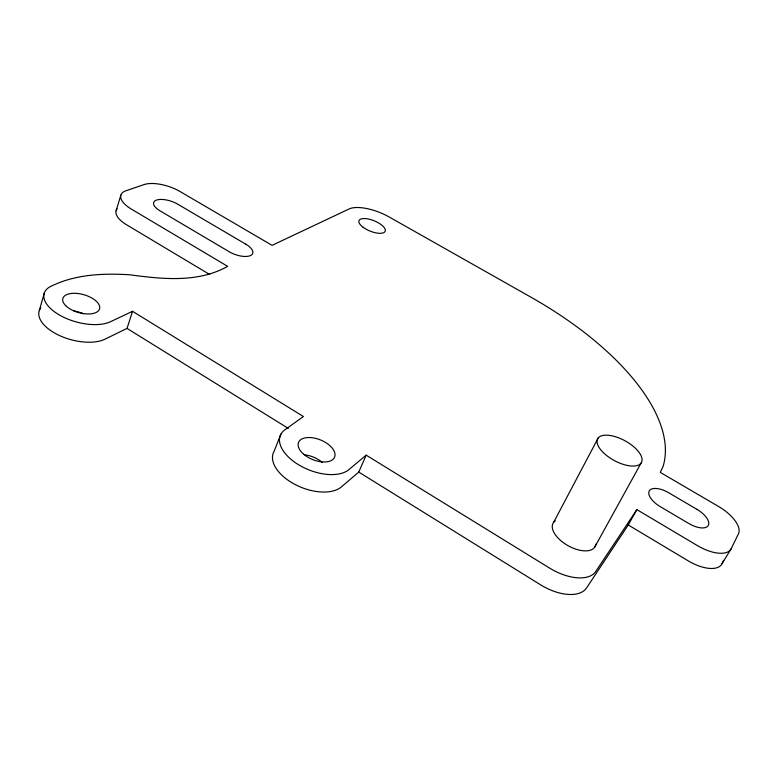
<?xml version="1.0" encoding="UTF-8"?>
<svg xmlns="http://www.w3.org/2000/svg" width="778" height="778" viewBox="0 0 778 778"><rect width="100%" height="100%" fill="white"/><g stroke="black" fill="none" stroke-linecap="round" stroke-linejoin="round"><path stroke-width="1.17" d="M39.308 310.568L44.346 292.927M116.126 210.721L120.843 195.181M40.767 307.894A37.947 18.935 15.5 0 0 58.253 334.958A37.947 18.935 15.5 0 0 105.049 339.14L127.028 328.404L132.532 311.297L303.42 416.522L284.816 429.884A38.958 21.142 22.2 0 0 297.984 464.398A38.958 21.142 22.2 0 0 348.865 469.64L366.156 455.14L549.589 568.086A39.172 20.578 29.6 0 0 595.715 571.519L636.861 509.609L697.419 545.611A31.071 14.354 31.2 0 0 731.242 548.607L738.439 533.805A30.391 13.741 31 0 0 718.522 506.459L660.259 472.382L663.07 466.45A234.664 107.558 24.5 0 0 531.043 297.235L389.321 217.072A32.161 12.565 22.2 0 0 349.05 208.981L272.076 245.352L180.068 191.544A27.065 11.174 18.2 0 0 144.222 184.542L126.026 190.736A27.668 11.592 17.8 0 0 131.443 209.146L227.662 266.348C197.923 283.114 162.009 279.098 129.634 274.77C103.6 273.204 76.361 274.226 52.408 285.614A38.21 18.633 15.7 0 0 57.844 314.059A38.21 18.633 15.7 0 0 110.534 321.703L132.532 311.297M280.936 434.124L274.002 451.522A38.676 21.463 22.1 0 0 295.047 484.47A38.676 21.463 22.1 0 0 341.416 486.892L358.755 472.081L366.156 455.14M358.755 472.081L540.603 584.823A38.9 20.899 29.8 0 0 586.563 587.935L628.245 524.965L688.316 560.909A30.877 14.597 31.4 0 0 722.052 563.671L723.628 560.452M553.625 522.349L598.224 437.936M594.664 547.235L641.101 463.027A24.886 11.232 28.5 0 0 614.445 436.439A24.886 11.232 28.5 0 0 603.115 452.397A24.886 11.232 28.5 0 0 641.101 463.027M628.245 524.965L636.861 509.609M722.052 563.671L731.242 548.607M209.69 274.517L126.61 224.803A27.512 11.806 17.6 0 1 117.108 208.874M127.028 328.404L288.327 428.415M304.801 454.867A19.333 10.727 22.1 0 1 322.325 462.482M74.007 311.025A18.973 9.462 15.5 0 1 83.343 313.69M595.783 544.172A24.03 12.312 29.4 0 1 567.629 545.456A24.03 12.312 29.4 0 1 555.259 520.842M245.848 244.214L177.666 204.147A15.968 6.681 18.2 0 0 156.359 200.131A15.968 6.681 18.2 0 0 159.947 210.799L229.257 251.78A16.037 6.944 19.5 0 0 250.428 255.592A16.037 6.944 19.5 0 0 245.848 244.214M696.913 509.327L668.847 492.834A17.631 8.12 30.1 0 0 649.367 490.782A17.631 8.12 30.1 0 0 660.172 506.585L688.812 523.516A17.816 8.169 30.7 0 0 708.252 525.5A17.816 8.169 30.7 0 0 696.913 509.327M66.431 306.328A19.1 9.317 15.7 0 0 98.31 310.947A19.1 9.317 15.7 0 0 78.86 293.637A19.1 9.317 15.7 0 0 66.431 306.328M303.712 454.226A19.469 10.561 22.2 0 0 334.482 457.386A19.469 10.561 22.2 0 0 311.531 437.654A19.469 10.561 22.2 0 0 303.712 454.226M363.18 227.332A14.14 5.553 22.1 0 0 385.061 231.533A14.14 5.553 22.1 0 0 368.043 218.949A14.14 5.553 22.1 0 0 363.18 227.332"/></g></svg>
